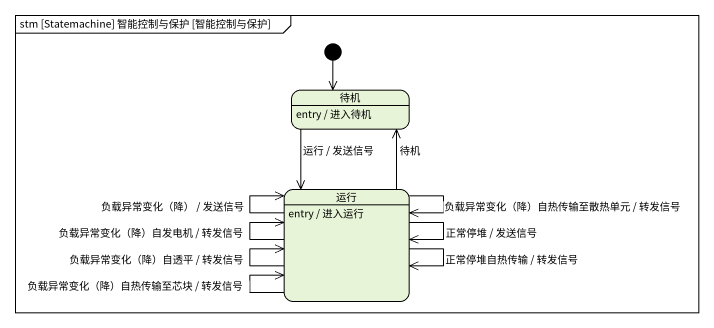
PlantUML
@startuml
mainframe stm [Statemachine] 智能控制与保护 [智能控制与保护]
hide empty description
state 待机
待机 : entry / 进入待机
state 运行
运行 : entry / 进入运行
[*] --> 待机
待机 --> 运行 : 运行 / 发送信号
运行 -up-> 待机 : 待机
运行 --> 运行 : 负载异常变化（降） / 发送信号
运行 --> 运行 : 负载异常变化（降）自发电机 / 转发信号
运行 --> 运行 : 负载异常变化（降）自透平 / 转发信号
运行 --> 运行 : 负载异常变化（降）自热传输至芯块 / 转发信号
运行 --> 运行 : 负载异常变化（降）自热传输至散热单元 / 转发信号
运行 --> 运行 : 正常停堆 / 发送信号
运行 --> 运行 : 正常停堆自热传输 / 转发信号
@enduml
